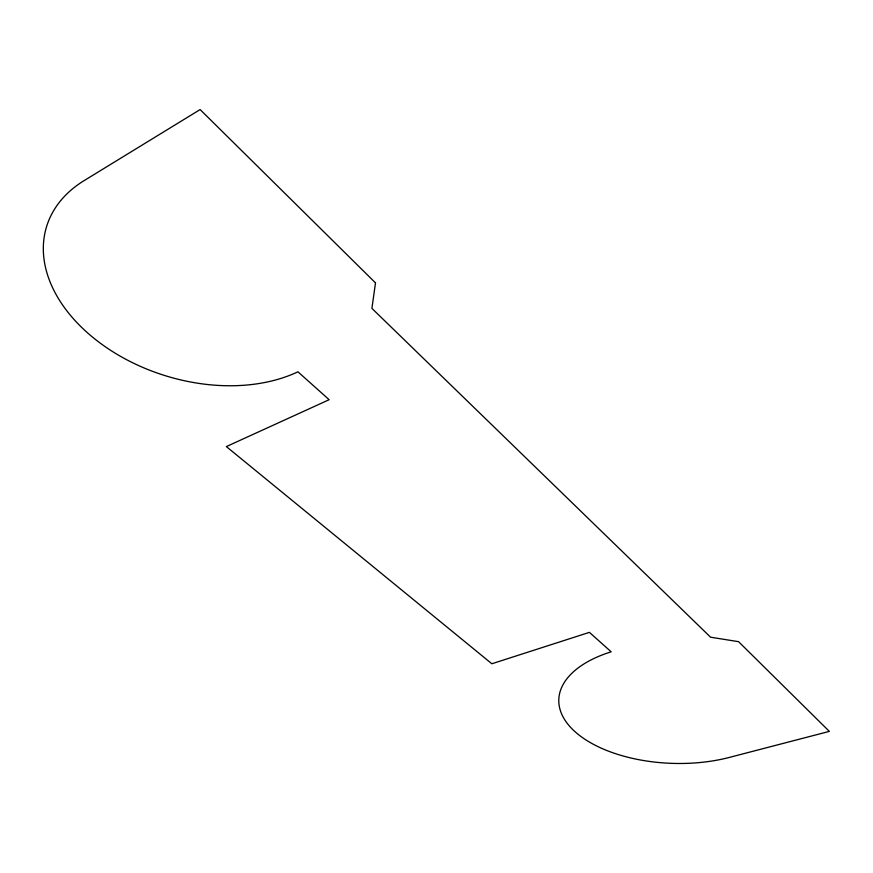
<?xml version="1.0" encoding="UTF-8"?>
<svg xmlns="http://www.w3.org/2000/svg" width="873" height="873" viewBox="0 0 873 873"><rect width="100%" height="100%" fill="white"/><g stroke="black" fill="none" stroke-linecap="round" stroke-linejoin="round"><path stroke-width="1.31" d="M375.499 282.885L371.909 308.376L710.578 637.203L738.569 641.677L829.35 731.388L729.326 757.426A115.116 59.79 2 0 1 575.132 731.792A115.116 59.79 2 0 1 611.176 651.815L589.406 632.358L491.859 663.764L226.347 446.583L329.143 399.703L297.933 371.8A156.9 106.997 17.5 0 1 87.016 332.384A156.9 106.997 17.5 0 1 84.092 180.635L200.124 109.572L375.499 282.885"/></g></svg>
